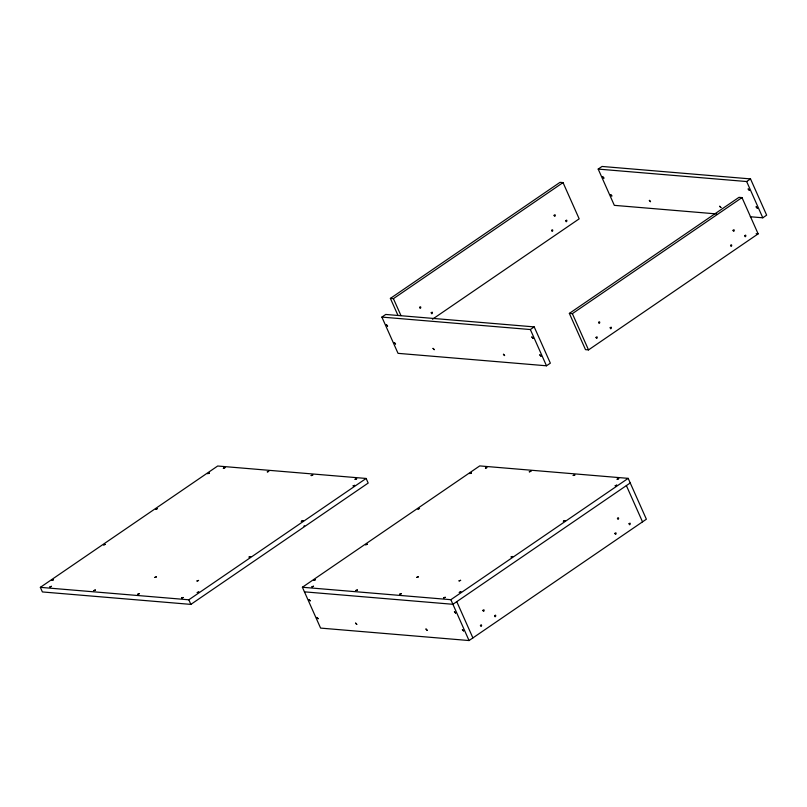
<?xml version="1.0" encoding="UTF-8"?>
<svg xmlns="http://www.w3.org/2000/svg" width="807" height="807" viewBox="0 0 807 807"><rect width="100%" height="100%" fill="white"/><g stroke="black" fill="none" stroke-linecap="round" stroke-linejoin="round"><path stroke-width="1.21" d="M397.972 315.386L390.396 298.398L560.018 182.342L563.034 182.594L579.174 218.848L432.451 319.239M390.396 298.398L393.413 298.651L563.034 182.594M381.882 317.09L385.746 314.448L534.204 326.896L550.354 363.16L546.49 365.793L398.033 353.345L381.882 317.09L530.35 329.538L534.204 326.896M716.636 213.926L614.329 205.351L598.189 169.087L602.042 166.454L750.51 178.902L766.65 215.156L762.797 217.799L750.318 216.75M40.35 587.345L217.678 466.012L366.136 478.46L368.184 483.06L190.866 604.393L42.398 591.945L40.35 587.345L188.818 599.793L366.136 478.46M598.189 169.087L746.657 181.535L750.51 178.902M569.359 313.398L738.98 197.342L741.996 197.594L758.136 233.859L588.525 349.905L585.509 349.653L569.359 313.398L572.375 313.651L741.996 197.594M302.393 587.244L479.721 465.911L628.189 478.359L646.377 519.214L469.049 640.546L320.591 628.098L302.393 587.244L450.861 599.692L628.189 478.359M630.237 482.959L452.909 604.292L304.441 591.844M304.642 525.761L303.836 526.124M756.129 233.687L758.136 233.859M746.657 181.535L762.797 217.799M572.375 313.651L588.525 349.905M626.373 485.592L642.523 521.857M530.35 329.538L546.49 365.793M393.413 298.651L400.988 315.638M456.762 601.649L472.902 637.913M450.861 599.692L469.049 640.546M188.818 599.793L190.866 604.393M308.99 599.571L310.14 600.822L308.99 599.571M316.949 617.446L318.099 618.697L316.949 617.446M355.625 623.145L356.765 624.396L355.625 623.145M386.432 324.817L387.582 326.068L386.432 324.817M394.391 342.693L395.541 343.943L394.391 342.693M433.066 348.392L434.206 349.643L433.066 348.392M426.005 629.046L427.145 630.297L426.005 629.046M454.442 611.767L455.582 613.017L454.442 611.767M462.401 629.642L463.541 630.892L462.401 629.642M503.447 354.293L504.587 355.544L503.447 354.293M531.884 337.013L533.024 338.264L531.884 337.013M539.843 354.888L540.983 356.139L539.843 354.888M602.738 176.814L603.878 178.075L602.738 176.814M610.697 194.689L611.837 195.95L610.697 194.689M649.363 200.388L650.513 201.649L649.363 200.388M719.743 206.289L720.893 207.55L719.743 206.289M748.19 189.009L749.33 190.27L748.19 189.009M756.139 206.885L757.289 208.135L756.139 206.885M419.6 307.336C420.356 310.645 421.849 305.036 419.6 307.336M431.22 312.713C431.977 316.021 433.47 310.423 431.22 312.713M480.427 625.395C481.184 628.703 482.677 623.095 480.427 625.395M482.949 610.344C483.706 613.653 485.199 608.044 482.949 610.344M494.57 615.721C495.316 619.03 496.819 613.421 494.57 615.721M551.574 230.358C552.331 233.667 553.824 228.068 551.574 230.358M554.096 215.318C554.853 218.626 556.346 213.018 554.096 215.318M565.707 220.694C566.464 224.003 567.957 218.394 565.707 220.694M596.05 337.387C596.797 340.695 598.3 335.097 596.05 337.387M598.562 322.346C599.319 325.655 600.812 320.046 598.562 322.346M610.183 327.723C610.939 331.031 612.432 325.423 610.183 327.723M614.924 533.366C615.68 536.675 617.173 531.067 614.924 533.366M617.446 518.316C618.202 521.625 619.695 516.026 617.446 518.316M629.057 523.693C629.813 527.001 631.306 521.403 629.057 523.693M730.537 245.368C731.293 248.677 732.786 243.068 730.537 245.368M733.059 230.318C733.815 233.626 735.308 228.018 733.059 230.318M744.669 235.694C745.426 239.003 746.919 233.394 744.669 235.694M51.809 580.334L53.373 579.789L51.809 580.334M49.903 586.911L51.466 586.366L49.903 586.911M103.639 544.866L105.203 544.402L103.639 544.866M93.804 590.593L95.367 590.048L93.804 590.593M155.892 509.116L157.456 508.571L155.892 509.116M137.704 594.275L139.268 593.73L137.704 594.275M207.722 473.648L209.285 473.114L207.722 473.648M154.773 577.449L156.336 576.904L154.773 577.449M223.368 468.221L224.931 467.677L223.368 468.221M181.605 597.957L183.169 597.493L181.605 597.957M196.999 580.99L198.562 580.445L196.999 580.99M197.261 592.53L198.825 592.056L197.261 592.53M267.268 471.903L268.832 471.359L267.379 471.792M249.081 557.062L250.654 556.598L249.081 557.062M311.169 475.585L312.743 475.041L311.169 475.585M301.344 521.312L302.907 520.767L301.344 521.312M355.08 479.267L356.644 478.803L355.08 479.267M353.163 485.844L354.737 485.38L353.163 485.844M313.862 580.233L315.426 579.688L313.862 580.233M311.946 586.81L313.509 586.275L311.946 586.81M365.682 544.765L367.246 544.221L365.682 544.765M355.847 590.492L357.42 590.028L355.847 590.492M417.935 509.015L419.499 508.471L417.935 509.015M399.747 594.174L401.321 593.71L399.747 594.174M469.765 473.548L471.328 473.013L469.765 473.548M416.826 577.348L418.389 576.803L416.826 577.348M485.421 468.121L486.984 467.576L485.521 468.01M443.658 597.856L445.222 597.311L443.658 597.856M459.052 580.889L460.615 580.344L459.052 580.889M459.304 592.429L460.868 591.884L459.304 592.429M529.321 471.802L530.885 471.258L529.321 471.802M511.134 556.961L512.697 556.497L511.134 556.961M573.222 475.484L574.786 475.02L573.222 475.484M563.387 521.211L564.95 520.666L563.387 521.211M617.123 479.166L618.687 478.702L617.123 479.166M615.216 485.743L616.78 485.209L615.216 485.743"/></g></svg>
